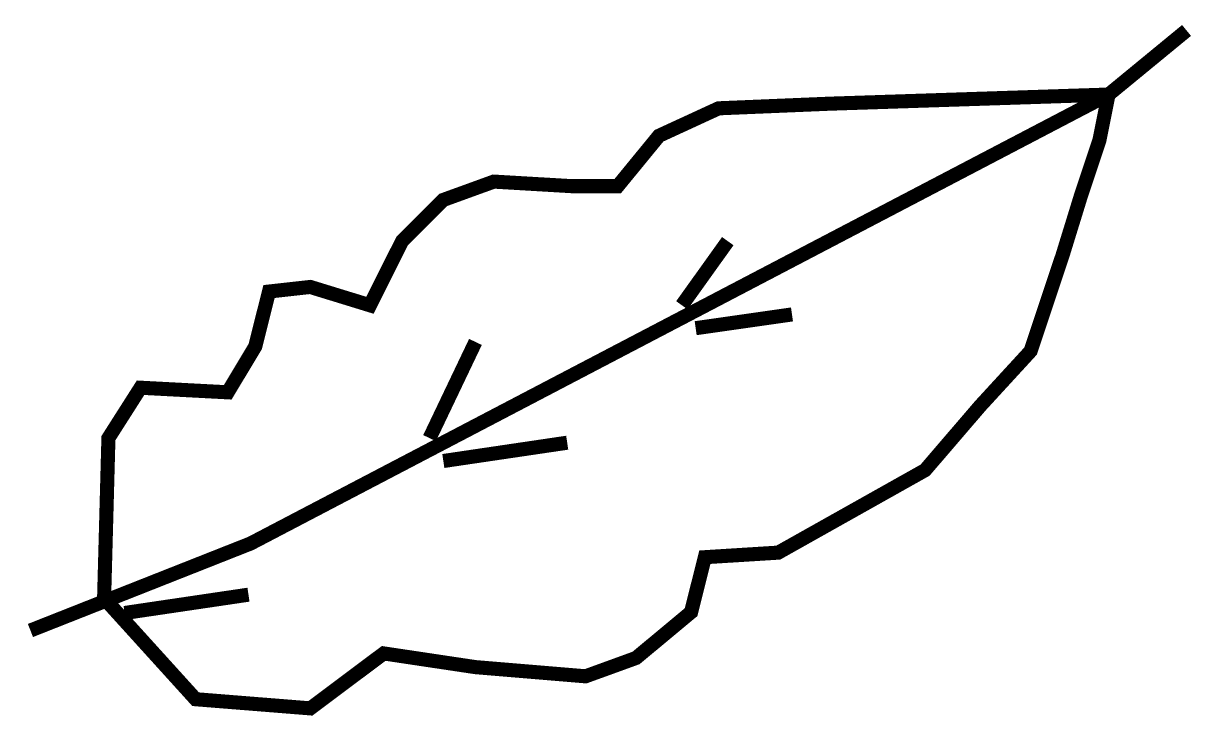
# Model space of a CAD drawing. Extents: x -0.09 to 8.22, y 0.01 to 4.92.
import ezdxf

# ---------------------------------------------------------------- set-up
doc = ezdxf.new("R2010")
doc.units = 0
doc.header["$MEASUREMENT"] = 0
doc.layers.get('0').update_dxf_attribs({"linetype": 'CONTINUOUS'})

msp = doc.modelspace()

# ---------------------------------------------------------------- linework, layer by layer
at = {"const_width": 0.1}
for points in [[(7.6157, 4.4166), (8.1693, 4.8719)], [(-0.0369, 0.6116), (1.5262, 1.2295), (7.6157, 4.4166)], [(0.4842, 0.7742), (0.5167, 1.9775), (0.7447, 2.3352), (1.3634, 2.3027), (1.5588, 2.6279), (1.6565, 3.0182), (1.9496, 3.0507), (2.3729, 2.9206), (2.6009, 3.3759), (2.8939, 3.6686), (3.2521, 3.7987), (3.8057, 3.7662), (4.1314, 3.7662), (4.4244, 4.1239), (4.8478, 4.319), (5.6293, 4.3516), (7.6157, 4.4166)], [(0.5167, 0.8067), (1.1355, 0.1237), (1.9496, 0.0587), (2.4706, 0.4489), (3.1219, 0.3514), (3.9034, 0.2863), (4.2616, 0.4164), (4.6524, 0.7416), (4.7501, 1.1319), (4.7501, 1.1319), (5.2711, 1.1644), (6.3132, 1.7498), (6.7039, 2.2051), (7.0622, 2.5954), (7.2901, 3.2783), (7.4204, 3.7011), (7.5506, 4.0914), (7.6157, 4.4166)], [(4.9129, 3.3759), (4.5873, 2.9206)], [(4.685, 2.758), (5.3688, 2.8556)], [(3.1219, 2.6604), (2.7962, 1.9775)], [(2.8939, 1.8149), (3.7732, 1.9449)], [(0.6315, 0.7358), (1.5108, 0.8659)]]:
    msp.add_lwpolyline(points, dxfattribs=at)

doc.saveas('drawing.dxf')
